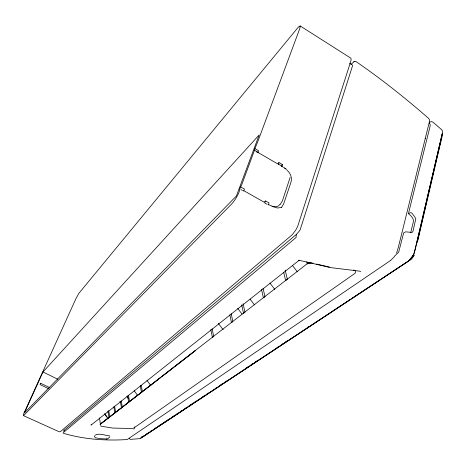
<?xml version="1.0" encoding="UTF-8"?>
<svg xmlns="http://www.w3.org/2000/svg" width="466" height="466" viewBox="0 0 466 466"><rect width="100%" height="100%" fill="white"/><g stroke="black" fill="none" stroke-linecap="round" stroke-linejoin="round"><path stroke-width="0.7" d="M91.15 424.66L90.992 425.149L299.172 260.238L298.45 260.436L299.102 260.267L330.178 267.554L359.705 271.165L360.649 271.637M296.353 234.392L296.009 237.555L63.592 432.384L64.168 430.235L296.353 234.392L298.939 231.509L300.069 229.936L301.502 225.608L352.389 66.329L352.424 65.03L349.605 63.149M442.263 133.293L421.975 220.127M109.726 435.908C105.858 435.751 98.967 432.599 95.041 435.261M417.606 240.491L442.356 133.719M417.367 242.372L442.007 136.899L441.984 135.641M290.114 177.47L282.448 200.753L280.322 204.306M417.309 240.002L421.812 220.832M417.618 239.134L442.7 132.21L442.525 130.94L441.547 129.583L432.966 122.168L431.464 121.597L429.273 122.348M410.686 232.802L413.523 221.07C413.429 218.053 410.686 215.374 408.437 213.696L430.211 125.721L430.054 124.107L429.221 123.519M413.86 254.308L417.501 239.384C415.422 247.137 415.148 256.842 407.674 261.711L140.202 438.628L130.643 439.339L129.816 439.135L129.49 438.378M425.312 138.262L398.302 247.463L396.572 253.067M425.242 138.559L429.419 121.737L429.483 119.704L428.633 118.422C405.56 98.221 381.508 79.133 356.251 61.722L354.871 61.372L353.834 61.815L350.945 64.494M268.41 204.982L268.999 202.844L265.48 200.963L264.181 202.215L243.77 190.646M133.928 429.157L134.779 426.873M265.48 200.963L264.752 203.054L267.193 204.341M278.266 164.521L278.953 162.582L282.46 164.58L281.709 166.49M63.947 430.013L63.871 430.351L64.168 430.235M109.842 436.927L107.378 438.989L100.93 438.722L95.629 437.854L94.604 436.887L94.487 435.867M243.642 191.107L244.417 189.01L240.584 186.889L239.804 188.998C239.547 192.808 235.289 200.083 231.823 203.799L23.778 415.381C22.246 414.891 26.032 409.643 26.399 407.843L75.894 298.729L79.004 293.161L298.351 27.11L300.186 25.956L350.712 58.081L351.154 58.867L350.857 61.104L297.646 226.499L295.828 229.965L292.403 234.579L60.312 431.72L59.176 431.778L23.329 415.579M300.186 25.956L299.906 28.222L258.007 141.064L254.133 150.495L254.483 150.244L258.187 152.388M414.338 255.118L411.682 258.962L143.091 436.654M49.425 387.52L40.629 383.25L40.041 384.555L48.843 388.825M42.977 371.979L24.418 412.928L236.408 195.976L259.166 134.959L42.977 371.979L57.702 379.19M413.447 254.721L409.655 259.719M413.808 255.106L410.22 259.807L381.724 278.662M174.476 366.794L195.679 350.362L100.26 424.188L100.219 424.887M281.406 207.702L283.654 203.922L290.842 182.608C292.497 178.152 290.545 173.201 287.062 170.207M394.556 256.446L390.735 260.354M280.037 204.201C277.462 208.611 271.678 206.374 268.253 204.364M240.584 186.889L241.481 185.421L254.483 150.244M40.204 383.71L40.629 383.25M278.953 162.582L277.654 163.875L257.908 152.388M281.586 165.442L282.46 164.58M394.644 256.015L398.663 252.211L403.684 232.808L405.711 231.823L412.055 232.464L412.923 231.474L415.788 218.921L414.973 217.168L411.822 213.003L410.424 212.653L408.437 213.696M100.173 424.287L307.082 263.814L308.242 263.162L311.131 262.836M116.174 411.985L128.15 402.7M160.718 377.46L128.68 402.286L127.591 395.908M161.865 376.569L173.329 367.686M286.223 280.183L287.353 279.309L285.192 270.21M133.62 428.143L354.673 273.565L355.552 272.499L355.325 270.932M390.508 260.529L127.201 439.537C105.893 440.923 84.195 439.374 63.644 433.374L63.05 432.821M141.181 437.568L143.604 435.966M145.421 434.761L147.85 433.153M150.273 431.545L152.091 430.345M154.514 428.737L156.331 427.532M158.755 425.93L161.784 423.92M163.001 423.116L166.03 421.113M167.242 420.309L169.059 419.103M172.088 417.093L173.905 415.893M176.329 414.286L178.152 413.08M180.575 411.472L182.392 410.272M184.816 408.665L186.633 407.459M189.056 405.857L192.085 403.847M193.908 402.641L196.332 401.034M198.149 399.834L199.361 399.03M202.39 397.02L204.207 395.82M206.63 394.213L208.453 393.007M215.723 388.19L216.935 387.386M219.964 385.382L222.387 383.774M224.21 382.569L226.633 380.961M246.025 368.117L248.448 366.509M250.871 364.907L252.694 363.701M255.118 362.094L256.935 360.888M276.932 347.642L278.75 346.436M281.173 344.834L282.996 343.628M285.419 342.021L287.237 340.815M307.234 327.569L309.051 326.363M141.617 437.557L324.12 316.781M325.332 315.977L350.193 299.527M351.405 298.723L380.506 279.466M142.485 437.056L141.617 436.764M306.978 263.942L308.166 263.273L311.224 262.923M308.44 263.203L307.339 263.82L306.826 261.723M354.871 61.372L353.834 61.815M141.012 437.953L140.575 437.97M281.47 207.399L277.555 208.017L272.022 206.409M132.88 428.522L112.83 428.079L101.501 426.291L100.423 425.708M100.26 424.188L115.644 412.393L114.613 406.206M106.434 439.013L106.935 439.03M329.404 267.047L316.49 264.059M311.853 263.028L313.111 263.232M353.438 270.035L354.428 270.233M240.899 189.604L242.547 190.507M278.639 164.282L282.081 166.251M254.855 148.572L258.548 150.704L257.832 152.632L256.597 151.922M281.738 166.251L283.52 167.381M284.72 167.935L286.695 169.496M284.114 167.76L285.588 168.931M100.481 424.707L99.456 417.915M292.566 265.608L297.337 271.841M270.006 283.124L274.812 289.427M250.108 299.172L254.413 304.84M237.689 308.381L242.005 314.072M218.309 323.357L223.132 329.73M146.953 380.373L150.862 385.592M134.179 390.776L137.656 395.436M126.915 396.537L128.197 398.255M119.902 401.442L120.77 402.607M104.716 413.756L108.153 418.421M104.763 414.07L106.697 417.064M283.678 272.243L285.658 280.619M263.057 288.268L264.968 296.661L263.412 297.867L261.508 289.497M243.112 303.762L244.953 312.168L243.514 313.286L241.685 304.898M231.177 313.723L232.854 321.546L231.48 322.612L229.814 314.8M212.135 328.833L213.696 336.4L212.426 337.378L210.818 329.544M141.268 385.376L142.38 391.673M140.237 385.399L141.466 392.378M128.441 395.232L129.536 401.628M121.247 400.935L122.313 407.226M120.432 401.587L121.486 407.867M113.821 406.83L114.846 413.01M108.712 410.563L109.755 416.953M107.943 411.169L108.986 417.553"/></g></svg>
